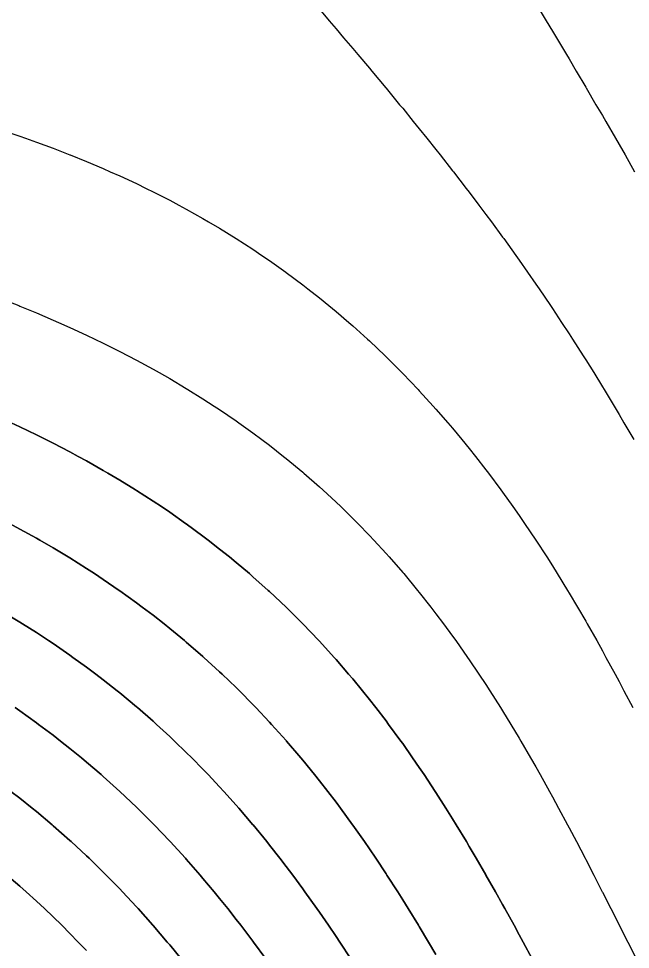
# Model space of a CAD drawing. Extents: x 1412622.5 to 1412673.9, y 4931530.8 to 4931599.9.
# Drawn here: x 1412633.95 to 1412640.18, y 4931564.62 to 4931574.07 of the extents above; entities that cross this region are included whole.
import ezdxf

# ---------------------------------------------------------------- set-up
doc = ezdxf.new("R2010")
doc.units = 0
doc.layers.add('line', color=2, linetype='CONTINUOUS')

msp = doc.modelspace()

# ---------------------------------------------------------------- linework, layer by layer
at = {"layer": 'line'}
for points in [[(1412639.217786, 4931574.22028), (1412639.319955, 4931574.050117), (1412639.382445, 4931573.947368), (1412639.422415, 4931573.879953), (1412639.524226, 4931573.70979), (1412639.551724, 4931573.66418), (1412639.624887, 4931573.539627), (1412639.721003, 4931573.378052), (1412639.725982, 4931573.369464), (1412639.825054, 4931573.199301), (1412639.890282, 4931573.088547), (1412639.924387, 4931573.029138), (1412640.022773, 4931572.858974), (1412640.059561, 4931572.795821), (1412640.120336, 4931572.688811), (1412640.217912, 4931572.518648)], [(1412637.012539, 4931574.168878), (1412637.112309, 4931574.050117), (1412637.181818, 4931573.970227), (1412637.257038, 4931573.879953), (1412637.351097, 4931573.770725), (1412637.40136, 4931573.70979), (1412637.520376, 4931573.569899), (1412637.545047, 4931573.539627), (1412637.687674, 4931573.369464), (1412637.689655, 4931573.367162), (1412637.827905, 4931573.199301), (1412637.858934, 4931573.162565), (1412637.966804, 4931573.029138), (1412638.028213, 4931572.954903), (1412638.104255, 4931572.858974), (1412638.197492, 4931572.743742), (1412638.240102, 4931572.688811), (1412638.366771, 4931572.528507), (1412638.374246, 4931572.518648), (1412638.505307, 4931572.348485), (1412638.53605, 4931572.309151), (1412638.634247, 4931572.178322), (1412638.705329, 4931572.084818), (1412638.761338, 4931572.008159), (1412638.874608, 4931571.854751), (1412638.886516, 4931571.837995), (1412639.008604, 4931571.667832), (1412639.043887, 4931571.619019), (1412639.128422, 4931571.497669), (1412639.213166, 4931571.376689), (1412639.24643, 4931571.327506), (1412639.362031, 4931571.157343), (1412639.382445, 4931571.127391), (1412639.474893, 4931570.987179), (1412639.551724, 4931570.870768), (1412639.586101, 4931570.817016), (1412639.695018, 4931570.646853), (1412639.721003, 4931570.606238), (1412639.801518, 4931570.47669), (1412639.890282, 4931570.333516), (1412639.906569, 4931570.306527), (1412640.009075, 4931570.136364), (1412640.059561, 4931570.052208), (1412640.109926, 4931569.9662), (1412640.209129, 4931569.796037)], [(1412633.796238, 4931572.937404), (1412633.965517, 4931572.879304), (1412634.021911, 4931572.858974), (1412634.134796, 4931572.819767), (1412634.304075, 4931572.757376), (1412634.473354, 4931572.690647), (1412634.477807, 4931572.688811), (1412634.642633, 4931572.623126), (1412634.811912, 4931572.550865), (1412634.8833, 4931572.518648), (1412634.981191, 4931572.475805), (1412635.15047, 4931572.397093), (1412635.248835, 4931572.348485), (1412635.319749, 4931572.314397), (1412635.489028, 4931572.22815), (1412635.581038, 4931572.178322), (1412635.658307, 4931572.137472), (1412635.827586, 4931572.042479), (1412635.885353, 4931572.008159), (1412635.996865, 4931571.943272), (1412636.166144, 4931571.838171), (1412636.166414, 4931571.837995), (1412636.335423, 4931571.72964), (1412636.426023, 4931571.667832), (1412636.504702, 4931571.61491), (1412636.668962, 4931571.497669), (1412636.673981, 4931571.494127), (1412636.84326, 4931571.368483), (1412636.895461, 4931571.327506), (1412637.012539, 4931571.236341), (1412637.108597, 4931571.157343), (1412637.181818, 4931571.097451), (1412637.309736, 4931570.987179), (1412637.351097, 4931570.951631), (1412637.499968, 4931570.817016), (1412637.520376, 4931570.79857), (1412637.680275, 4931570.646853), (1412637.689655, 4931570.637937), (1412637.851586, 4931570.47669), (1412637.858934, 4931570.469342), (1412638.014769, 4931570.306527), (1412638.028213, 4931570.29239), (1412638.170487, 4931570.136364), (1412638.197492, 4931570.106506), (1412638.319426, 4931569.9662), (1412638.366771, 4931569.911172), (1412638.462196, 4931569.796037), (1412638.53605, 4931569.70587), (1412638.599316, 4931569.625874), (1412638.705329, 4931569.489988), (1412638.731205, 4931569.455711), (1412638.858156, 4931569.285548), (1412638.874608, 4931569.263227), (1412638.980424, 4931569.115385), (1412639.043887, 4931569.025167), (1412639.09863, 4931568.945221), (1412639.213068, 4931568.775058), (1412639.213166, 4931568.77491), (1412639.323674, 4931568.604895), (1412639.382445, 4931568.51269), (1412639.431097, 4931568.434732), (1412639.535446, 4931568.264569), (1412639.551724, 4931568.237677), (1412639.636945, 4931568.094406), (1412639.721003, 4931567.950099), (1412639.735837, 4931567.924242), (1412639.832367, 4931567.754079), (1412639.890282, 4931567.650051), (1412639.926678, 4931567.583916), (1412640.019041, 4931567.413753), (1412640.059561, 4931567.337982), (1412640.109637, 4931567.24359), (1412640.198601, 4931567.073427)], [(1412633.796238, 4931571.220785), (1412633.953639, 4931571.157343), (1412633.965517, 4931571.152624), (1412634.134796, 4931571.083446), (1412634.304075, 4931571.010619), (1412634.356639, 4931570.987179), (1412634.473354, 4931570.935725), (1412634.642633, 4931570.857573), (1412634.726837, 4931570.817016), (1412634.811912, 4931570.776388), (1412634.981191, 4931570.69193), (1412635.067577, 4931570.646853), (1412635.15047, 4931570.603854), (1412635.319749, 4931570.511959), (1412635.382002, 4931570.47669), (1412635.489028, 4931570.416235), (1412635.658307, 4931570.31555), (1412635.672936, 4931570.306527), (1412635.827586, 4931570.211152), (1412635.942699, 4931570.136364), (1412635.996865, 4931570.101094), (1412636.166144, 4931569.985802), (1412636.19378, 4931569.9662), (1412636.335423, 4931569.865217), (1412636.427941, 4931569.796037), (1412636.504702, 4931569.738225), (1412636.647163, 4931569.625874), (1412636.673981, 4931569.604526), (1412636.84326, 4931569.463997), (1412636.852866, 4931569.455711), (1412637.012539, 4931569.316314), (1412637.046355, 4931569.285548), (1412637.181818, 4931569.160565), (1412637.228898, 4931569.115385), (1412637.351097, 4931568.996254), (1412637.401548, 4931568.945221), (1412637.520376, 4931568.822887), (1412637.565236, 4931568.775058), (1412637.689655, 4931568.639854), (1412637.720788, 4931568.604895), (1412637.858934, 4931568.446543), (1412637.868926, 4931568.434732), (1412638.010296, 4931568.264569), (1412638.028213, 4931568.242551), (1412638.145542, 4931568.094406), (1412638.197492, 4931568.027219), (1412638.275142, 4931567.924242), (1412638.366771, 4931567.799726), (1412638.3996, 4931567.754079), (1412638.519341, 4931567.583916), (1412638.53605, 4931567.55972), (1412638.63491, 4931567.413753), (1412638.705329, 4931567.307026), (1412638.746467, 4931567.24359), (1412638.85446, 4931567.073427), (1412638.874608, 4931567.041111), (1412638.959355, 4931566.903263), (1412639.043887, 4931566.762179), (1412639.061107, 4931566.7331), (1412639.160451, 4931566.562937), (1412639.213166, 4931566.470699), (1412639.257321, 4931566.392774), (1412639.352037, 4931566.222611), (1412639.382445, 4931566.167177), (1412639.445039, 4931566.052448), (1412639.536145, 4931565.882284), (1412639.551724, 4931565.852918), (1412639.626241, 4931565.712121), (1412639.714651, 4931565.541958), (1412639.721003, 4931565.529674), (1412639.802703, 4931565.371795), (1412639.889292, 4931565.201632), (1412639.890282, 4931565.199683), (1412639.97609, 4931565.031469), (1412640.059561, 4931564.865568), (1412640.061718, 4931564.861305), (1412640.148003, 4931564.691142), (1412640.22884, 4931564.530071)], [(1412633.878038, 4931569.9662), (1412633.965517, 4931569.925563), (1412634.134796, 4931569.843911), (1412634.230211, 4931569.796037), (1412634.304075, 4931569.759002), (1412634.473354, 4931569.670896), (1412634.556531, 4931569.625874), (1412634.642633, 4931569.579182), (1412634.811912, 4931569.483565), (1412634.859523, 4931569.455711), (1412634.981191, 4931569.38421), (1412635.141474, 4931569.285548), (1412635.15047, 4931569.279974), (1412635.319749, 4931569.171811), (1412635.404332, 4931569.115385), (1412635.489028, 4931569.058367), (1412635.650029, 4931568.945221), (1412635.658307, 4931568.939341), (1412635.827586, 4931568.815154), (1412635.880119, 4931568.775058), (1412635.996865, 4931568.68476), (1412636.096137, 4931568.604895), (1412636.166144, 4931568.547721), (1412636.29939, 4931568.434732), (1412636.335423, 4931568.403662), (1412636.491059, 4931568.264569), (1412636.504702, 4931568.25215), (1412636.672196, 4931568.094406), (1412636.673981, 4931568.092691), (1412636.84326, 4931567.924774), (1412636.84378, 4931567.924242), (1412637.006651, 4931567.754079), (1412637.012539, 4931567.747789), (1412637.161633, 4931567.583916), (1412637.181818, 4931567.561205), (1412637.309412, 4931567.413753), (1412637.351097, 4931567.364383), (1412637.450606, 4931567.24359), (1412637.520376, 4931567.156738), (1412637.585785, 4931567.073427), (1412637.689655, 4931566.937667), (1412637.715436, 4931566.903263), (1412637.840151, 4931566.7331), (1412637.858934, 4931566.706927), (1412637.960438, 4931566.562937), (1412638.028213, 4931566.464226), (1412638.076494, 4931566.392774), (1412638.188735, 4931566.222611), (1412638.197492, 4931566.209119), (1412638.297872, 4931566.052448), (1412638.366771, 4931565.942155), (1412638.403757, 4931565.882284), (1412638.506942, 4931565.712121), (1412638.53605, 4931565.663324), (1412638.607853, 4931565.541958), (1412638.705329, 4931565.373359), (1412638.706228, 4931565.371795), (1412638.803276, 4931565.201632), (1412638.874608, 4931565.073953), (1412638.898258, 4931565.031469), (1412638.992113, 4931564.861305), (1412639.043887, 4931564.766144), (1412639.084649, 4931564.691142), (1412639.176263, 4931564.520979)], [(1412639.176263, 4931564.520979), (1412639.084649, 4931564.691142), (1412639.043887, 4931564.766144), (1412638.992113, 4931564.861305), (1412638.898258, 4931565.031469), (1412638.874608, 4931565.073953), (1412638.803276, 4931565.201632), (1412638.706228, 4931565.371795), (1412638.705329, 4931565.373359), (1412638.607853, 4931565.541958), (1412638.53605, 4931565.663324), (1412638.506942, 4931565.712121), (1412638.403757, 4931565.882284), (1412638.366771, 4931565.942155), (1412638.297872, 4931566.052448), (1412638.197492, 4931566.209119), (1412638.188735, 4931566.222611), (1412638.076494, 4931566.392774), (1412638.028213, 4931566.464226), (1412637.960438, 4931566.562937), (1412637.858934, 4931566.706927), (1412637.840151, 4931566.7331), (1412637.715436, 4931566.903263), (1412637.689655, 4931566.937667), (1412637.585785, 4931567.073427), (1412637.520376, 4931567.156738), (1412637.450606, 4931567.24359), (1412637.351097, 4931567.364383), (1412637.309412, 4931567.413753), (1412637.181818, 4931567.561205), (1412637.161633, 4931567.583916), (1412637.012539, 4931567.747789), (1412637.006651, 4931567.754079), (1412636.84378, 4931567.924242), (1412636.84326, 4931567.924774), (1412636.673981, 4931568.092691), (1412636.672196, 4931568.094406), (1412636.504702, 4931568.25215), (1412636.491059, 4931568.264569), (1412636.335423, 4931568.403662), (1412636.29939, 4931568.434732), (1412636.166144, 4931568.547721), (1412636.096137, 4931568.604895), (1412635.996865, 4931568.68476), (1412635.880119, 4931568.775058), (1412635.827586, 4931568.815154), (1412635.658307, 4931568.939341), (1412635.650029, 4931568.945221), (1412635.489028, 4931569.058367), (1412635.404332, 4931569.115385), (1412635.319749, 4931569.171811), (1412635.15047, 4931569.279974), (1412635.141474, 4931569.285548), (1412634.981191, 4931569.38421), (1412634.859523, 4931569.455711), (1412634.811912, 4931569.483565), (1412634.642633, 4931569.579182), (1412634.556531, 4931569.625874), (1412634.473354, 4931569.670896), (1412634.304075, 4931569.759002), (1412634.230211, 4931569.796037), (1412634.134796, 4931569.843911), (1412633.965517, 4931569.925563), (1412633.878038, 4931569.9662)], [(1412633.858425, 4931568.945221), (1412633.965517, 4931568.888012), (1412634.134796, 4931568.793855), (1412634.167546, 4931568.775058), (1412634.304075, 4931568.696146), (1412634.455278, 4931568.604895), (1412634.473354, 4931568.593892), (1412634.642633, 4931568.487651), (1412634.723724, 4931568.434732), (1412634.811912, 4931568.376552), (1412634.974957, 4931568.264569), (1412634.981191, 4931568.260234), (1412635.15047, 4931568.138978), (1412635.210405, 4931568.094406), (1412635.319749, 4931568.011893), (1412635.431695, 4931567.924242), (1412635.489028, 4931567.878618), (1412635.640114, 4931567.754079), (1412635.658307, 4931567.738818), (1412635.827586, 4931567.592151), (1412635.836808, 4931567.583916), (1412635.996865, 4931567.438175), (1412636.022851, 4931567.413753), (1412636.166144, 4931567.276271), (1412636.199201, 4931567.24359), (1412636.335423, 4931567.105948), (1412636.366713, 4931567.073427), (1412636.504702, 4931566.926709), (1412636.526173, 4931566.903263), (1412636.673981, 4931566.738029), (1412636.678282, 4931566.7331), (1412636.82374, 4931566.562937), (1412636.84326, 4931566.539557), (1412636.96312, 4931566.392774), (1412637.012539, 4931566.330739), (1412637.096926, 4931566.222611), (1412637.181818, 4931566.111096), (1412637.225638, 4931566.052448), (1412637.349675, 4931565.882284), (1412637.351097, 4931565.880301), (1412637.469769, 4931565.712121), (1412637.520376, 4931565.638623), (1412637.585986, 4931565.541958), (1412637.689655, 4931565.385544), (1412637.698654, 4931565.371795), (1412637.808498, 4931565.201632), (1412637.858934, 4931565.121863), (1412637.915515, 4931565.031469), (1412638.01992, 4931564.861305), (1412638.028213, 4931564.847647), (1412638.12251, 4931564.691142), (1412638.197492, 4931564.564279)], [(1412638.197492, 4931564.564279), (1412638.12251, 4931564.691142), (1412638.028213, 4931564.847647), (1412638.01992, 4931564.861305), (1412637.915515, 4931565.031469), (1412637.858934, 4931565.121863), (1412637.808498, 4931565.201632), (1412637.698654, 4931565.371795), (1412637.689655, 4931565.385544), (1412637.585986, 4931565.541958), (1412637.520376, 4931565.638623), (1412637.469769, 4931565.712121), (1412637.351097, 4931565.880301), (1412637.349675, 4931565.882284), (1412637.225638, 4931566.052448), (1412637.181818, 4931566.111096), (1412637.096926, 4931566.222611), (1412637.012539, 4931566.330739), (1412636.96312, 4931566.392774), (1412636.84326, 4931566.539557), (1412636.82374, 4931566.562937), (1412636.678282, 4931566.7331), (1412636.673981, 4931566.738029), (1412636.526173, 4931566.903263), (1412636.504702, 4931566.926709), (1412636.366713, 4931567.073427), (1412636.335423, 4931567.105948), (1412636.199201, 4931567.24359), (1412636.166144, 4931567.276271), (1412636.022851, 4931567.413753), (1412635.996865, 4931567.438175), (1412635.836808, 4931567.583916), (1412635.827586, 4931567.592151), (1412635.658307, 4931567.738818), (1412635.640114, 4931567.754079), (1412635.489028, 4931567.878618), (1412635.431695, 4931567.924242), (1412635.319749, 4931568.011893), (1412635.210405, 4931568.094406), (1412635.15047, 4931568.138978), (1412634.981191, 4931568.260234), (1412634.974957, 4931568.264569), (1412634.811912, 4931568.376552), (1412634.723724, 4931568.434732), (1412634.642633, 4931568.487651), (1412634.473354, 4931568.593892), (1412634.455278, 4931568.604895), (1412634.304075, 4931568.696146), (1412634.167546, 4931568.775058), (1412634.134796, 4931568.793855), (1412633.965517, 4931568.888012), (1412633.858425, 4931568.945221)], [(1412633.796238, 4931568.044461), (1412633.965517, 4931567.941817), (1412633.993607, 4931567.924242), (1412634.134796, 4931567.834902), (1412634.257555, 4931567.754079), (1412634.304075, 4931567.723059), (1412634.473354, 4931567.606244), (1412634.504688, 4931567.583916), (1412634.642633, 4931567.48417), (1412634.736538, 4931567.413753), (1412634.811912, 4931567.356324), (1412634.954768, 4931567.24359), (1412634.981191, 4931567.222377), (1412635.15047, 4931567.082037), (1412635.160556, 4931567.073427), (1412635.319749, 4931566.934946), (1412635.355036, 4931566.903263), (1412635.489028, 4931566.780543), (1412635.5393, 4931566.7331), (1412635.658307, 4931566.618434), (1412635.714283, 4931566.562937), (1412635.827586, 4931566.448159), (1412635.880808, 4931566.392774), (1412635.996865, 4931566.269277), (1412636.039618, 4931566.222611), (1412636.166144, 4931566.081334), (1412636.191406, 4931566.052448), (1412636.335423, 4931565.883917), (1412636.336787, 4931565.882284), (1412636.476382, 4931565.712121), (1412636.504702, 4931565.676795), (1412636.61068, 4931565.541958), (1412636.673981, 4931565.459545), (1412636.740158, 4931565.371795), (1412636.84326, 4931565.231923), (1412636.865222, 4931565.201632), (1412636.986387, 4931565.031469), (1412637.012539, 4931564.994061), (1412637.104028, 4931564.861305), (1412637.181818, 4931564.746028), (1412637.21839, 4931564.691142), (1412637.329864, 4931564.520979)], [(1412637.329864, 4931564.520979), (1412637.21839, 4931564.691142), (1412637.181818, 4931564.746028), (1412637.104028, 4931564.861305), (1412637.012539, 4931564.994061), (1412636.986387, 4931565.031469), (1412636.865222, 4931565.201632), (1412636.84326, 4931565.231923), (1412636.740158, 4931565.371795), (1412636.673981, 4931565.459545), (1412636.61068, 4931565.541958), (1412636.504702, 4931565.676795), (1412636.476382, 4931565.712121), (1412636.336787, 4931565.882284), (1412636.335423, 4931565.883917), (1412636.191406, 4931566.052448), (1412636.166144, 4931566.081334), (1412636.039618, 4931566.222611), (1412635.996865, 4931566.269277), (1412635.880808, 4931566.392774), (1412635.827586, 4931566.448159), (1412635.714283, 4931566.562937), (1412635.658307, 4931566.618434), (1412635.5393, 4931566.7331), (1412635.489028, 4931566.780543), (1412635.355036, 4931566.903263), (1412635.319749, 4931566.934946), (1412635.160556, 4931567.073427), (1412635.15047, 4931567.082037), (1412634.981191, 4931567.222377), (1412634.954768, 4931567.24359), (1412634.811912, 4931567.356324), (1412634.736538, 4931567.413753), (1412634.642633, 4931567.48417), (1412634.504688, 4931567.583916), (1412634.473354, 4931567.606244), (1412634.304075, 4931567.723059), (1412634.257555, 4931567.754079), (1412634.134796, 4931567.834902), (1412633.993607, 4931567.924242), (1412633.965517, 4931567.941817), (1412633.796238, 4931568.044461)], [(1412633.916657, 4931567.073427), (1412633.965517, 4931567.03969), (1412634.134796, 4931566.91867), (1412634.155687, 4931566.903263), (1412634.304075, 4931566.792047), (1412634.380023, 4931566.7331), (1412634.473354, 4931566.659413), (1412634.591506, 4931566.562937), (1412634.642633, 4931566.520425), (1412634.79128, 4931566.392774), (1412634.811912, 4931566.374719), (1412634.980468, 4931566.222611), (1412634.981191, 4931566.221945), (1412635.15047, 4931566.061692), (1412635.159962, 4931566.052448), (1412635.319749, 4931565.893539), (1412635.330764, 4931565.882284), (1412635.489028, 4931565.717119), (1412635.493696, 4931565.712121), (1412635.649416, 4931565.541958), (1412635.658307, 4931565.532037), (1412635.798605, 4931565.371795), (1412635.827586, 4931565.337971), (1412635.941867, 4931565.201632), (1412635.996865, 4931565.1346), (1412636.079772, 4931565.031469), (1412636.166144, 4931564.921722), (1412636.212803, 4931564.861305), (1412636.335423, 4931564.699168), (1412636.341388, 4931564.691142), (1412636.465976, 4931564.520979)], [(1412636.465976, 4931564.520979), (1412636.341388, 4931564.691142), (1412636.335423, 4931564.699168), (1412636.212803, 4931564.861305), (1412636.166144, 4931564.921722), (1412636.079772, 4931565.031469), (1412635.996865, 4931565.1346), (1412635.941867, 4931565.201632), (1412635.827586, 4931565.337971), (1412635.798605, 4931565.371795), (1412635.658307, 4931565.532037), (1412635.649416, 4931565.541958), (1412635.493696, 4931565.712121), (1412635.489028, 4931565.717119), (1412635.330764, 4931565.882284), (1412635.319749, 4931565.893539), (1412635.159962, 4931566.052448), (1412635.15047, 4931566.061692), (1412634.981191, 4931566.221945), (1412634.980468, 4931566.222611), (1412634.811912, 4931566.374719), (1412634.79128, 4931566.392774), (1412634.642633, 4931566.520425), (1412634.591506, 4931566.562937), (1412634.473354, 4931566.659413), (1412634.380023, 4931566.7331), (1412634.304075, 4931566.792047), (1412634.155687, 4931566.903263), (1412634.134796, 4931566.91867), (1412633.965517, 4931567.03969), (1412633.916657, 4931567.073427)], [(1412633.874411, 4931566.222611), (1412633.965517, 4931566.152191), (1412634.090212, 4931566.052448), (1412634.134796, 4931566.016143), (1412634.293867, 4931565.882284), (1412634.304075, 4931565.873533), (1412634.473354, 4931565.72398), (1412634.486385, 4931565.712121), (1412634.642633, 4931565.567145), (1412634.668999, 4931565.541958), (1412634.811912, 4931565.402701), (1412634.84276, 4931565.371795), (1412634.981191, 4931565.230285), (1412635.008492, 4931565.201632), (1412635.15047, 4931565.049569), (1412635.166957, 4931565.031469), (1412635.318835, 4931564.861305), (1412635.319749, 4931564.860262), (1412635.464633, 4931564.691142), (1412635.489028, 4931564.662096), (1412635.605036, 4931564.520979)], [(1412635.605036, 4931564.520979), (1412635.489028, 4931564.662096), (1412635.464633, 4931564.691142), (1412635.319749, 4931564.860262), (1412635.318835, 4931564.861305), (1412635.166957, 4931565.031469), (1412635.15047, 4931565.049569), (1412635.008492, 4931565.201632), (1412634.981191, 4931565.230285), (1412634.84276, 4931565.371795), (1412634.811912, 4931565.402701), (1412634.668999, 4931565.541958), (1412634.642633, 4931565.567145), (1412634.486385, 4931565.712121), (1412634.473354, 4931565.72398), (1412634.304075, 4931565.873533), (1412634.293867, 4931565.882284), (1412634.134796, 4931566.016143), (1412634.090212, 4931566.052448), (1412633.965517, 4931566.152191), (1412633.874411, 4931566.222611)], [(1412633.833474, 4931565.371795), (1412633.965517, 4931565.258151), (1412634.029131, 4931565.201632), (1412634.134796, 4931565.105977), (1412634.214639, 4931565.031469), (1412634.304075, 4931564.946416), (1412634.391015, 4931564.861305), (1412634.473354, 4931564.779146), (1412634.559159, 4931564.691142), (1412634.642633, 4931564.603884)], [(1412634.642633, 4931564.603884), (1412634.559159, 4931564.691142), (1412634.473354, 4931564.779146), (1412634.391015, 4931564.861305), (1412634.304075, 4931564.946416), (1412634.214639, 4931565.031469), (1412634.134796, 4931565.105977), (1412634.029131, 4931565.201632), (1412633.965517, 4931565.258151), (1412633.833474, 4931565.371795)]]:
    msp.add_lwpolyline(points, dxfattribs=at)

doc.saveas('drawing.dxf')
